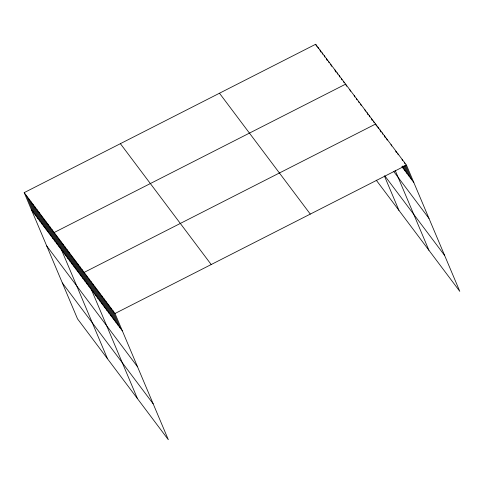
<?xml version="1.0" encoding="UTF-8"?>
<svg xmlns="http://www.w3.org/2000/svg" width="484" height="484" viewBox="0 0 484 484"><rect width="100%" height="100%" fill="white"/><g stroke="black" fill="none" stroke-linecap="round" stroke-linejoin="round"><path stroke-width="0.73" d="M24.2 192.632L115.017 313.499L168.341 439.732L77.525 318.865L24.2 192.632L315.659 44.268L406.475 165.135L459.8 291.368L376.262 180.187M345.63 84.149L54.172 232.52L107.49 358.753M115.017 313.499L406.475 165.135M401.914 166.671L413.82 182.522M393.837 171.645L428.993 218.441M385.064 176.176L444.627 255.449M219.476 93.224L310.292 214.091M120.383 143.669L211.199 264.536M31.545 210.02L122.361 330.887M46.718 245.939L137.535 366.805M62.351 282.946L153.168 403.813M404.273 162.201L404.86 163.592M405.447 164.977L411.618 179.588M402.065 159.26L402.652 160.652M404.709 165.522L409.41 176.648M403.971 166.066L407.207 173.714M397.654 153.392L398.241 154.783M402.942 165.909L404.999 170.779M395.743 151.153L396.329 152.545M402.204 166.454L402.791 167.845M391.036 144.589L391.623 145.974M386.625 138.714L387.212 140.106M384.423 135.78L385.3 137.867M382.215 132.846L382.802 134.237M380.013 129.912L380.89 131.993M377.804 126.971L378.391 128.363M376.479 126.124L375.596 124.037L84.137 272.407L137.462 398.641M395.138 170.289L428.921 250.27M373.46 121.188L374.047 122.579M371.319 118.338L372.196 120.425M369.177 115.488L369.764 116.88M367.035 112.645L367.919 114.726M364.894 109.795L365.481 111.187M360.616 104.096L361.203 105.488M358.475 101.247L359.061 102.638M356.333 98.397L356.92 99.789M354.191 95.548L354.778 96.939M349.908 89.849L350.501 91.24M345.921 84.845L346.514 86.237M384.32 175.752L398.955 210.389M343.489 81.306L344.076 82.691M341.347 78.456L341.934 79.848M339.205 75.607L339.792 76.998M337.07 72.757L337.657 74.149M334.928 69.908L335.805 71.995M330.645 64.209L331.528 66.296M328.503 61.359L329.09 62.751M326.361 58.51L327.244 60.597M324.226 55.66L324.812 57.051M322.084 52.81L322.671 54.202M319.942 49.961L320.825 52.048M317.8 47.117L318.387 48.503M315.659 44.268L316.542 46.355M112.808 310.565L120.153 327.952M110.606 307.63L117.951 325.018M108.398 304.696L115.743 322.084M106.196 301.756L113.54 319.144M103.987 298.822L111.332 316.209M101.785 295.887L109.13 313.275M99.577 292.953L106.922 310.341M97.375 290.019L104.719 307.407M95.166 287.085L102.511 304.472M92.958 284.144L100.303 301.532M90.756 281.21L98.101 298.598M88.548 278.276L95.892 295.663M86.346 275.342L93.69 292.729M81.996 269.558L89.34 286.945M79.86 266.708L87.205 284.096M77.718 263.859L85.063 281.246M75.577 261.009L82.921 278.397M73.435 258.16L80.78 275.547M71.293 255.31L78.638 272.698M69.151 252.46L76.496 269.848M67.016 249.611L74.361 266.999M64.874 246.761L72.219 264.149M62.732 243.912L70.077 261.299M60.591 241.068L67.935 258.456M58.449 238.219L65.794 255.606M56.307 235.369L63.652 252.757M52.03 229.67L59.375 247.058M49.888 226.821L57.233 244.208M47.747 223.971L55.091 241.359M45.605 221.121L52.95 238.509M43.463 218.272L50.808 235.66M41.328 215.422L48.672 232.81M39.186 212.573L46.531 229.96M37.044 209.723L44.389 227.111M34.902 206.88L42.247 224.267M32.761 204.03L40.105 221.418M30.619 201.181L37.97 218.568M28.483 198.331L35.828 215.719M26.342 195.482L33.686 212.869"/></g></svg>
